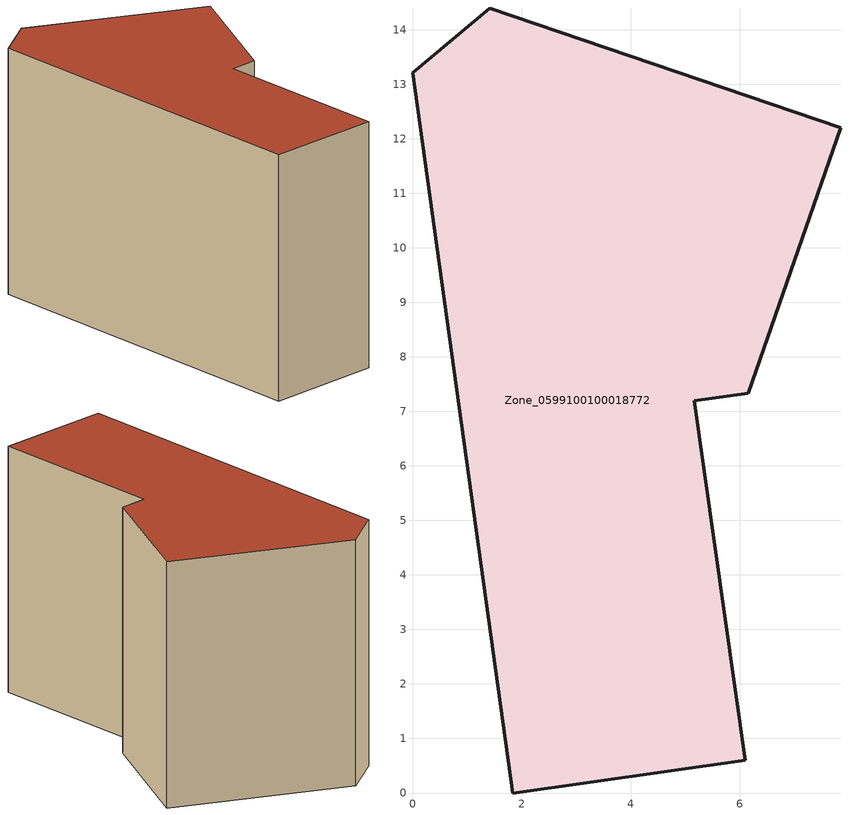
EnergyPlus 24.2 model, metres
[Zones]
Zone_0599100100018772
 floor ground (C_G): 1.41,14.4 7.85,12.2 6.15,7.33 5.16,7.2 6.09,0.6 1.84,0 0,13.21 z0
 wall outside (C_F): 1.84,0 6.09,0.6 5.16,7.2 6.15,7.33 7.85,12.2 1.41,14.4 0,13.21 1.84,0 z0:9.13
 roof outside (C_R): 7.85,12.2 1.41,14.4 0,13.21 1.84,0 6.09,0.6 5.16,7.2 6.15,7.33 z9.13
[BUILDING]
Pand.0599100100018772: North Axis=0; Terrain=City; Loads Convergence Tolerance Value=0.04; Temperature Convergence Tolerance Value=0.4; Solar Distribution=FullExterior; Maximum Number of Warmup Days=25; Minimum Number of Warmup Days=1
[Site:Location]
Rotterdam.The.Hague.AP_ZH_NLD Design_Conditions: Latitude=51.96; Longitude=4.45; Time Zone=1; Elevation=-4.5
[SITE:GROUNDTEMPERATURE:BUILDINGSURFACE]
18, 18, 18, 18, 18, 18, 18, 18, 18, 18, 18, 18
[MATERIAL] Thermal Absorptance=0.9; Solar Absorptance=0.7; Visible Absorptance=0.7
Name | Roughness | Thickness | Conductivity | Density | Specific Heat
G.TC.2015-2018 | MediumSmooth | 0.15 | 0.0428571 | 540 | 1210
F.TC.2015-2018 | Rough | 0.3 | 0.0666667 | 1920 | 840
R.TC.2015-2018 | MediumRough | 0.2 | 0.0333333 | 1500 | 1000
[CONSTRUCTION]
C_G: G.TC.2015-2018
C_F: F.TC.2015-2018
C_R: R.TC.2015-2018
[ZONE]
Zone_0599100100018772: Type=1; Multiplier=1; Ceiling Height=Autocalculate; Volume=Autocalculate; Floor Area=autocalculate; Part of Total Floor Area=Yes
[ZONEINFILTRATION:DESIGNFLOWRATE]
Infil_Zone_0599100100018772: Zone or ZoneList or Space or SpaceList=Zone_0599100100018772; Schedule=AlwaysOn; Design Flow Rate Calculation Method=Flow/Area; Flow Rate per Floor Area=0.0015; Constant Term Coefficient=1; Temperature Term Coefficient=0; Velocity Term Coefficient=0; Velocity Squared Term Coefficient=0
[HVACTEMPLATE:ZONE:IDEALLOADSAIRSYSTEM]
Zone_0599100100018772: Maximum Heating Supply Air Temperature=50; Minimum Cooling Supply Air Temperature=13; Maximum Heating Supply Air Humidity Ratio=0.0156; Minimum Cooling Supply Air Humidity Ratio=0.0077; Heating Limit=NoLimit; Cooling Limit=NoLimit; Dehumidification Control Type=ConstantSensibleHeatRatio; Cooling Sensible Heat Ratio=0.7; Dehumidification Setpoint=60; Humidification Control Type=None; Humidification Setpoint=30; Outdoor Air Method=None; Outdoor Air Flow Rate per Person=0.00944; Outdoor Air Flow Rate per Zone Floor Area=0; Outdoor Air Flow Rate per Zone=0; Demand Controlled Ventilation Type=None; Outdoor Air Economizer Type=NoEconomizer; Heat Recovery Type=None; Sensible Heat Recovery Effectiveness=0.7; Latent Heat Recovery Effectiveness=0.65
[ZONECONTROL:THERMOSTAT]
ThermostatControl_Zone_0599100100018772: Zone or ZoneList=Zone_0599100100018772; Control Type Schedule=DualSetpointControlType; Control 1=Thermostat_Zone_0599100100018772; Temperature Difference Between Cutout And Setpoint=0
[THERMOSTATSETPOINT:DUALSETPOINT]
Thermostat_Zone_0599100100018772: Heating Setpoint Temperature Schedule=HeatingSetpoint_Zone_0599100100018772; Cooling Setpoint Temperature Schedule=CoolingSetpoint_Zone_0599100100018772
[SCHEDULE:COMPACT]
HeatingSetpoint_Zone_0599100100018772: Through: 12/31, For: AllDays, Until: 24:00, 21
CoolingSetpoint_Zone_0599100100018772: Through: 12/31, For: AllDays, Until: 24:00, 24
DualSetpointControlType: Through: 12/31, For: AllDays, Until: 24:00, 4
AlwaysOn: Through: 12/31, For: AllDays, Until: 24:00, 1
